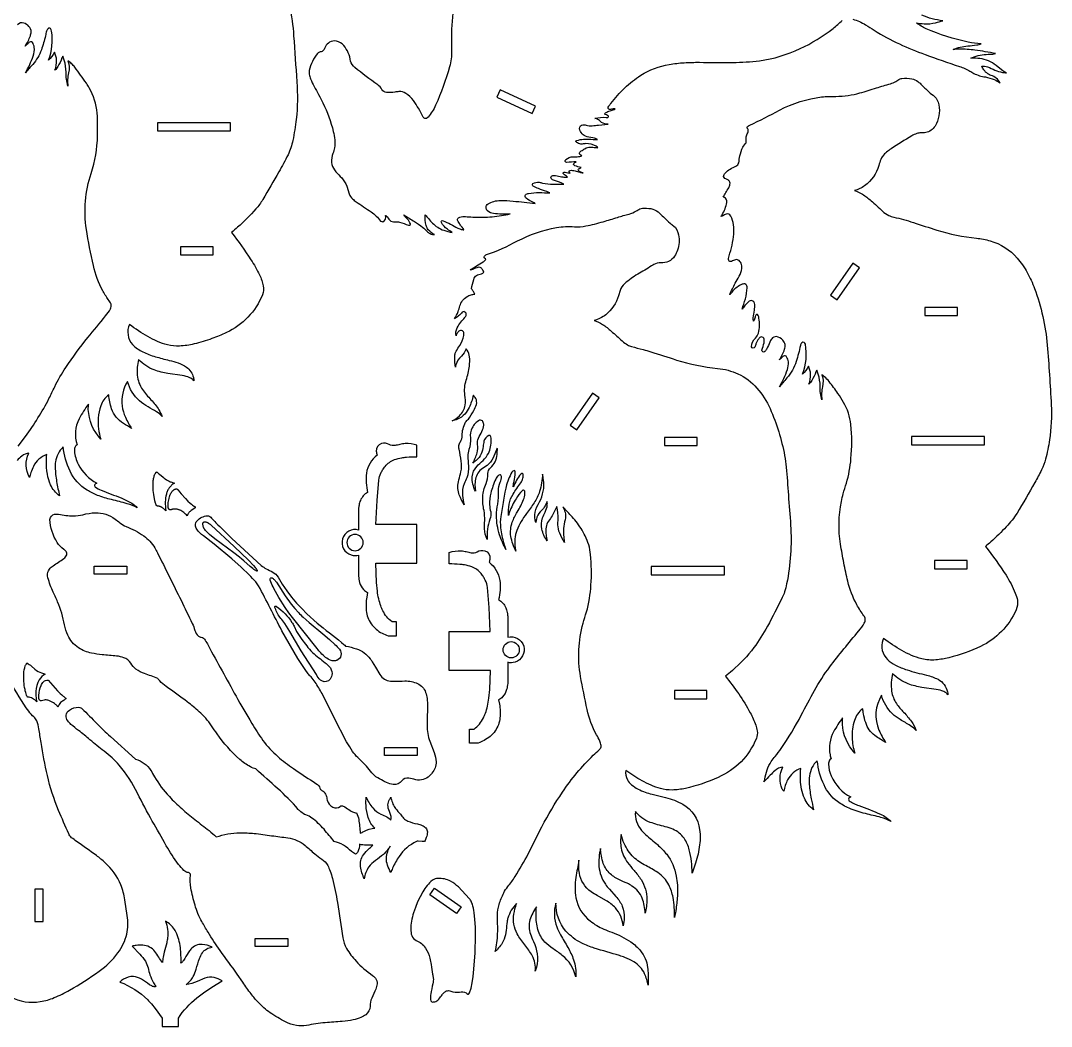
# Model space of a CAD drawing. Extents: x -315 to 342, y -22 to 547.
# Drawn here: x -37.7 to 342.4, y -20.8 to 350.4 of the extents above; entities that cross this region are included whole.
import ezdxf

# ---------------------------------------------------------------- set-up
doc = ezdxf.new("R2010")
doc.units = 0
doc.header["$MEASUREMENT"] = 0
doc.layers.get('0').update_dxf_attribs({"linetype": 'CONTINUOUS'})

msp = doc.modelspace()

# ---------------------------------------------------------------- linework, layer by layer
for points in [[(58.39, 366.63, -0.070329), (62.97, 344.8, 0.000867), (64.14, 327.87, -0.045678), (63.93, 313.98, -0.017739), (62.68, 306.21, -0.063722), (60.89, 300.91, -0.013917), (57.56, 294.58, -0.005028), (51.61, 284.38, -0.037354), (49.07, 280.91, -0.02405), (42.32, 274.14, -0.011954), (40.05, 272.21, -0.020298), (47.21, 262.17, -0.030212), (50.38, 256.55, -0.052109), (51.79, 252.49, -0.150271), (51.49, 249.22, -0.187965), (38.15, 235.26, -0.028023), (32.81, 233.07, -0.02766), (26.27, 231.07, -0.043257), (20.86, 230.28, -0.067309), (16.46, 230.7, -0.060689), (9.18, 233.79, -0.039676), (2.44, 238.3, 0.299532), (3.55, 230.84, 0.087), (7.34, 228.16, 0.045821), (11.98, 226.38, 0.011316), (17.07, 225.02, -0.010703), (20.41, 224.09, -0.074593), (23.49, 222.54, -0.174765), (25.99, 218.7, -0.037408), (26.19, 217.49, 0.113296), (24.67, 218.62, 0.068641), (21.91, 219.43), (16.58, 220.19, -0.047579), (11.58, 221.47, -0.109363), (5.76, 225.33, 0.076069), (5.31, 219.56, 0.12384), (7.2, 214.21, 0.039931), (10.35, 210.5, -0.044461), (13.27, 206.74, -0.048674), (14.45, 204.29, 0.073284), (12.39, 206.02, 0.011531), (9.33, 207.84, -0.042965), (6.14, 210.05, -0.149929), (1.71, 217.26, 0.167713), (-0.29, 208.17, 0.073265), (0.91, 204.04, 0.03001), (2.09, 201.71, 0.012807), (3.21, 199.85, 0.010715), (0.23, 201.72, -0.178967), (-4.16, 207.17, -0.039776), (-4.84, 209.73, -0.013692), (-5.25, 212.28, 0.14529), (-8.19, 208.27, 0.073676), (-9.09, 203.73, 0.090771), (-8.19, 195.94, -0.17418), (-12.76, 206.89, -0.04076), (-12.66, 208.89, 0.046058), (-16.15, 203.46, 0.203272), (-16.91, 193.83, 0.19202), (-17.47, 193.36, 0.154062), (-17.87, 191.5, 0.103542), (-16.47, 186.67, 0.154317), (-9.67, 179.72, 0.083761), (-10.4, 179.22, 0.389363), (-10.24, 178.35, 0.067936), (-8.01, 177.1, -0.001676), (-0.7, 174.26, -0.040309), (3.25, 172.3, -0.06865), (5.3, 170.62, 0.061537), (1.6, 172.13, 0.006694), (-4.25, 173.61, -0.026967), (-9.34, 175.2, -0.041157), (-13.22, 177.11, -0.144989), (-19.49, 184.14, -0.089004), (-22, 193.11, 0.178602), (-24.87, 187.52, 0.039721), (-24.98, 185.55, 0.038641), (-24.44, 180.26, 0.00965), (-23.4, 175.04, -0.13299), (-26.65, 179.07, -0.064005), (-27.84, 182.98, -0.05419), (-28.21, 187.96, -0.018679), (-28.08, 190.28, 0.198126), (-33.01, 185.91, 0.041469), (-33.92, 183.59, 0.016575), (-34.41, 181.79, -0.261117), (-34.67, 190.79, 0.11613), (-37.28, 189.72, 0.032512), (-39.01, 188.1, -0.008994)], [(122.33, 359.06, 0.020828), (121.23, 347.22, 0.022262), (121.24, 339.32, -0.070317), (120.45, 333.33, -0.036845), (115.34, 319.16, -0.068792), (112.56, 314.76, -0.091833), (111.94, 314.3, -0.327512), (110.9, 314.6, -0.072774), (110.62, 314.99, 0.053577), (107.13, 320.91, 0.079339), (104.33, 323.57, 0.152945), (101.82, 324.23, 0.027119), (100.28, 324.01, -0.042613), (97.24, 323.91, -0.250257), (95.51, 324.95, 0.130871), (93.97, 326.76, -0.021834), (85.52, 333.11, -0.141466), (83.98, 335.45, 0.136385), (81.49, 341.22, 0.168818), (78.76, 342.87, 0.167635), (76.24, 342.47, 0.129787), (74.72, 340.87, 0.018982), (74.17, 339.8, -0.151925), (73.43, 339.02, -0.072325), (72.72, 338.87, 0.165154), (71.83, 338.32, 0.109853), (68.71, 332.04, 0.077887), (68.67, 330.67, 0.043691), (69.23, 328.87, 0.031225), (70.5, 326.1, -0.014432), (73.79, 320.04, -0.055078), (77.59, 309.54, -0.025038), (78.15, 306.38, -0.062536), (78.07, 303.47, -0.050482), (77.46, 301.4, 0.100672), (76.99, 298.03, 0.130159), (78, 295.33, 0.034671), (78.59, 294.58, 0.004668), (80.72, 292.35, -0.101238), (82.54, 289.32), (83.51, 286.43, 0.118116), (84.68, 284.63, 0.04113), (86.02, 283.53, -0.002898), (91.53, 279.83, -0.073029), (95.05, 276.45, 0.249937), (95.89, 276.21, 0.394335), (96.87, 278.54, -0.131701), (97.12, 278.34, 0.014317), (98.46, 276.79, 0.244911), (100.38, 276.15, -0.095856), (102, 276.02, -0.008794), (105.34, 274.91, 0.328193), (106.07, 275.2, 0.18721), (106.08, 275.37, 0.083905), (104.94, 277.1, -0.024261), (103.59, 278.68, 0.013108), (107.53, 276.28, -0.033522), (110.55, 274.16, -0.008892), (112.06, 272.75, 0.060371), (113.36, 271.82, 0.112928), (114.96, 271.42, -0.107204), (112.64, 273.21, -0.105157), (111.88, 274.81, -0.094506), (111.47, 278.79, 0.021477), (114.19, 275.71, 0.116316), (118.33, 273.03, 0.027086), (121.45, 272.17, 0.015978), (119.67, 273.42, -0.11479), (117.48, 275.86, -0.328521), (117.53, 276.45, -0.328521), (118.1, 276.58, -0.024781), (123.49, 273.86, 0.074741), (125.15, 273.28, 0.046363), (125.79, 273.24, 0.076723), (124.9, 274.4, -0.041519), (124.11, 275.59, 0.028656), (123.62, 276.29, -0.222996), (123.51, 277.38, -0.185093), (123.79, 277.67, -0.107614), (125.86, 278.08, -0.024605), (126.93, 278.05, 0.017104), (132.71, 277.84, 0.035818), (139.62, 278.49, 0.01125), (142.79, 279.07, -0.042452), (136.68, 279.18, -0.132414), (134.49, 280.16, -0.488687), (134.67, 282.77, -0.131071), (139.23, 284.04, -0.026969), (143.94, 283.82, -0.001658), (152.08, 282.95, 0.073029), (151.39, 283.24, -0.063077), (148.68, 284.92, -0.401455), (148.51, 286.16, -0.144956), (149.06, 286.47, -0.045014), (149.6, 286.61, -0.055704), (153.49, 286.94, -0.007778), (157.41, 286.83, 0.025224), (156.3, 287.32, -0.007767), (153.24, 288.43, -0.01989), (151.37, 289.26, -0.518717), (151.22, 290.26, -0.181117), (153.58, 290.73, -0.03993), (154.72, 290.48, 0.057308), (158.69, 290.07, -0.007512), (162.64, 290.11, 0.032193), (159.49, 291.26, -0.050166), (158.19, 291.88, -0.542684), (158.13, 293.05, -0.173876), (158.97, 293.3, -0.060255), (161.27, 292.9, 0.035065), (163.15, 292.61, 0.048382), (163.99, 292.67, 0.010354), (162.54, 293.82, -0.660162), (162.76, 294.5, -0.11096), (163.07, 294.5, -0.006423), (164.11, 294.25, -0.093672), (164.62, 294.19, 0.081451), (164.94, 294.13, -0.316278), (164.84, 294.28, -0.44444), (164.71, 295.04, -0.165573), (164.95, 295.15, -0.080795), (166.77, 294.98, -0.013094), (168.52, 294.48, 0.032953), (169.72, 294.22, -0.091483), (168.2, 294.86, -0.540052), (168.24, 295.79), (168.39, 295.88, 0.043819), (169.04, 296.22, -0.035431), (166.66, 296.82, -0.65654), (166.54, 297.89, -0.050727), (166.91, 298.12, 0.072995), (167.17, 298.32, -0.013968), (163.71, 298.11, -0.223771), (163.14, 298.36, -0.253394), (163.1, 298.76, -0.099898), (163.35, 299.11, -0.184001), (166.06, 300.16), (167.6, 300.19, 0.072848), (169.31, 300.53, -0.05514), (168.58, 300.99, -0.38499), (168.51, 301.88, -0.116844), (169.05, 302.31, 0.016398), (170.38, 303.15, -0.145315), (172.43, 303.74, -0.028605), (173.35, 303.7, 0.006036), (175.19, 303.49, 0.075255), (174.57, 304.02, 0.139893), (170.77, 305.03, 0.024444), (169.41, 304.86, -0.175229), (167.66, 305.32, -0.013771), (166.88, 305.92, -0.091588), (169.27, 306.56, -0.031168), (171.83, 306.64, -0.007048), (175.04, 306.49, 0.079337), (173.97, 306.98, 0.004615), (171.19, 307.57, -0.315693), (168.44, 310.58, -0.439987), (169.62, 311.96, -0.108544), (170.84, 311.82, 0.087212), (173.12, 311.64, 0.003123), (175.43, 311.87), (178.95, 312.15, -0.12025), (176.53, 312.87, -0.075889), (175.73, 313.58, 0.14545), (174.09, 314.33, -0.095852), (178.26, 314.66, 0.053544), (178.89, 314.71, 0.51917), (178.98, 315.28, 0.130018), (178.79, 315.42, -0.00709), (177.92, 315.76, -0.097565), (177.64, 316, -0.116131), (178.51, 316.68, -0.02783), (180.06, 317.22, 0.019981), (181.61, 317.81, 0.110249), (180.85, 317.8, -0.069357), (179.47, 317.67, -0.254375), (179.02, 318.02, -0.195347), (179.2, 318.89, -0.057062), (179.96, 319.82, -0.030217), (185.04, 325.53, -0.049401), (190.98, 330.24, -0.098063), (201.48, 334.22, -0.03105), (207.03, 334.88, -0.015742), (212.63, 335.03, 0.005027), (224.92, 334.96, 0.026987), (234.82, 335.63, 0.079211), (249.74, 340.07, 0.058894), (261.91, 347.52, 0.023117), (265.3, 350.51, -0.200838)], [(269.18, 350.92, -0.068955), (273.92, 348.87, -0.011762), (277.11, 346.83, 0.035064), (286.4, 341.81, 0.020584), (295.86, 337.91, 0.005771), (308.52, 333.49, -0.041071), (312.43, 331.79, -0.005465), (313.86, 330.94, 0.085659), (318.11, 329.61, -0.045794), (321.37, 328.64, -0.056107), (323.5, 327.43, 0.194944), (320.2, 330.17, -0.035562), (319, 330.78, -0.096281), (317.53, 332.26, -0.02853), (316.75, 333.56, -0.11021), (318.89, 333.31, -0.030312), (321.58, 332.17, 0.053777), (324.44, 331.29, 0.047181), (325.9, 331.19, -0.07172), (324.1, 332.22), (322.03, 333.9, 0.139602), (316.1, 336.39, 0.051487), (312.78, 336.51, -0.055295), (314.01, 337.07, -0.086417), (319.84, 337.99, 0.046557), (321.88, 338.25, 0.01708), (314.26, 339.53, 0.030831), (308.57, 339.86, 0.017956), (306.2, 339.75, -0.06024), (308.83, 340.62, -0.023435), (311.58, 341.05, -0.0035), (314.99, 341.46, 0.077372), (316.51, 341.88, -0.042001), (311.77, 342.45, -0.050983), (296.28, 347.38, -0.058466), (292.65, 349.61, 0.021741), (295.53, 349.23, 0.075188), (299.71, 349.63, 0.02481), (302.42, 350.39, -0.072462), (294.72, 352.38, 0.002512)], [(-38.6, 193.4), (-35.93, 196.93, 0.039199), (-27.27, 210.92, 0.003776), (-25.15, 215.29, -0.030703), (-21.05, 222.4, -0.02348), (-12.93, 233.44, -0.002814), (-6.4, 241.41, 0.043735), (-4.6, 244.03, 0.187406), (-4.35, 245.74, 0.069781), (-4.56, 246.21, -0.013916), (-6.76, 249.52, -0.012968), (-7.42, 250.68, -0.072368), (-10.89, 259.98, -0.013019), (-13.49, 273.35, -0.116204), (-11.73, 294.04, 0.073879), (-9.36, 307.89, 0.02178), (-9.49, 316.23, 0.113228), (-12.44, 325.65, 0.019313), (-13.47, 327.3, 0.010285), (-17.76, 333.22, 0.049822), (-18.92, 334.49, 0.02213), (-20.26, 335.58, -0.137475), (-20.06, 331.17, 0.09706), (-20.29, 326.28, -0.080757), (-20.95, 331.34, 0.080103), (-21.66, 335.81, 0.016507), (-22.15, 337.25, 0.058574), (-22.5, 336.64, -0.04715), (-24.04, 333.45, -0.039815), (-25.06, 332.08, 0.081273), (-24.48, 335.8, 0.107299), (-25.24, 338.73, -0.101159), (-27.43, 335.8, 0.133809), (-26.32, 346.54, 0.104396), (-26.75, 347.46, 0.4885), (-27.63, 347.42, 0.073098), (-28.13, 346.53, 0.034147), (-28.58, 344.83, -0.030418), (-30.07, 339.6, -0.093737), (-33.26, 334.28, -0.010797), (-34.63, 332.71, 0.011618), (-35.97, 331.14, 0.04554), (-33.07, 337.32, 0.110313), (-32.7, 340.57, 0.102475), (-33.34, 342.32, 0.330465), (-34.13, 342.55, 0.128215), (-35.07, 341.9), (-35.53, 341.43, -0.056296), (-36.03, 341.01, 0.05712), (-34.13, 344.8, 0.063771), (-33.85, 346.26, 0.204711), (-34.67, 348.3, 0.1186), (-36.57, 349.53, 0.317363), (-38.85, 348.83, 0.087814)], [(-41.43, -9.93, 0.163797), (-30.46, -11.66, 0.060579), (-25.3, -10.19, 0.036643), (-19.69, -7.41, 0.02738), (-8.75, -0.44, 0.073943), (-1.83, 6.31, 0.103988), (1.39, 13.29, 0.094715), (1.58, 20.12), (0.71, 25.92, 0.053866), (-0.77, 31.46, 0.109598), (-6.58, 39.63, 0.030042), (-9.75, 42.22, 0.005437), (-17.1, 47.46, -0.020872), (-18.93, 48.86, -0.096572), (-19.97, 50.27, -0.005494), (-23.71, 58.87, -0.041725), (-27.85, 71.82, -0.018045), (-30.21, 84.02, 0.004632), (-31.01, 89.04, 0.033701), (-31.72, 91.99, 0.138652), (-32.88, 93.4, -0.060014), (-34.69, 95.5, -0.034838), (-41.49, 106.5, -0.003946)]]:
    msp.add_lwpolyline(points, format="xyb")
for points in [[(270.68, 134.82, -0.06569), (267.35, 143.48, -0.010887), (265.9, 150.33, -0.004146), (264.66, 157.22, -0.088842), (265.01, 172.95, -0.015582), (265.66, 175.81, -0.011071), (266.85, 179.65, 0.050407), (268.53, 188.75, 0.04833), (268.5, 201.36, 0.105291), (265.79, 209.53, 0.025553), (263.73, 212.79, 0.013144), (260.47, 217.21, 0.044048), (258.81, 218.99, 0.036336), (257.84, 219.72, -0.138469), (258.03, 215.31, 0.097034), (257.8, 210.43, -0.080498), (257.15, 215.48, 0.079782), (256.45, 219.95, 0.015371), (255.96, 221.39, 0.062449), (255.6, 220.79, -0.047266), (254.06, 217.59, -0.039842), (253.04, 216.22, 0.081357), (253.62, 219.94, 0.107277), (252.86, 222.87, -0.101739), (250.67, 219.94, 0.134055), (251.75, 230.98, 0.188855), (251.25, 231.65, 0.282733), (250.37, 231.49, 0.154046), (249.87, 230.49, -0.026035), (248.34, 224.59, -0.102567), (244.93, 218.52, -0.011598), (243.36, 216.73, 0.011975), (242.13, 215.28, 0.046165), (245.08, 221.59, 0.09403), (245.43, 224.45, 0.108815), (244.8, 226.33, 0.39118), (243.68, 226.61, 0.102701), (242.77, 225.76, -0.110187), (242.05, 225.16, 0.064624), (244.04, 229.11, 0.096419), (244.22, 230.82, 0.169259), (243.36, 232.51, 0.163102), (241.07, 233.77, 0.255609), (239.28, 233, 0.10099), (238.56, 231.75, -0.066628), (237.47, 229.35, -0.055087), (236.78, 228.28, -0.343118), (236.03, 228.11, -0.343118), (235.67, 228.78, -0.075693), (235.9, 229.56, 0.067967), (236.57, 232.19, 0.22944), (236.12, 233.44, 0.378109), (234.86, 233.4, 0.078545), (234.5, 233, 0.070792), (233.49, 231.15, -0.018432), (233.01, 229.9, -0.258034), (232.42, 229.48, -0.407946), (231.89, 230.06, -0.198909), (233.28, 233.24, 0.127167), (234.37, 235.12, 0.123317), (234.6, 240.55, 0.067824), (234.33, 241.64, 0.370073), (233.72, 241.95, 0.234616), (233.22, 241.26, -0.02485), (232.82, 239.86, -0.052612), (232.6, 239.43, -0.089556), (232.5, 240.69, -0.003414), (232.95, 243.57, 0.03899), (233.04, 245.68, 0.364736), (231.79, 247.08, 0.175442), (231.04, 246.88, 0.060973), (229.94, 245.9, 0.012752), (228.89, 244.58, -0.022678), (228.34, 243.94, 0.024118), (229.59, 247.73, 0.053601), (230.2, 251.85, 0.228228), (229.73, 253.04, 0.208772), (228.96, 253.25, 0.079765), (227.85, 252.86, 0.102462), (224.64, 250.24, 0.016614), (223.79, 249.21, -0.019217), (225.84, 253.53, -0.004645), (227.32, 256.04, 0.100821), (228.29, 258.87, 0.119403), (227.99, 260.86, 0.148453), (226.91, 262.06, 0.204397), (225.92, 262.15, 0.030277), (224.48, 261.53, -0.208878), (223.86, 261.51, -0.208878), (223.43, 261.94, -0.153873), (223.34, 262.58, -0.058118), (223.59, 263.56, 0.059372), (225.29, 271.64, 0.041956), (225.26, 275.01, 0.093538), (224.22, 278.29, 0.34463), (222.5, 278.99, 0.054615), (221.89, 278.72), (221.3, 278.38, -0.053806), (220.7, 278.12, -0.047522), (220.98, 278.79, 0.098297), (222.74, 283.31, 0.132776), (222.55, 284.51, 0.179169), (221.84, 285.15, 0.097278), (221.43, 285.2, -0.004084), (223.43, 288.71, 0.06736), (223.88, 289.95, 0.101896), (223.86, 290.83, 0.162656), (223.19, 291.61, 0.024845), (222.04, 292.19, -0.236126), (221.56, 292.94, -0.201591), (222.17, 294.15, -0.106679), (226.11, 296.69, 0.215443), (227.13, 297.96, 0.003404), (227.55, 300.48, -0.071608), (228.65, 303.68, -0.069763), (229.89, 305.35, -0.044048), (229.91, 307.51, -0.099439), (230.44, 309, 0.183112), (230.62, 310.18, 0.087319), (230.3, 310.72, -0.347919), (230.41, 311.29, -0.045668), (231.2, 311.79, 0.012881), (242.21, 317.39, -0.08944), (257.71, 322.25, -0.034141), (262.99, 322.45, 0.064957), (271.82, 323.72, 0.014326), (277.91, 325.56, -0.004124), (283.11, 327.14, 0.055289), (285.08, 327.99), (286.16, 328.68, -0.108947), (287.32, 329.05, -0.073204), (291.02, 328.92, -0.109023), (293.15, 327.96, -0.028115), (293.99, 327.27, 0.005823), (296.82, 324.49, 0.032127), (298.79, 322.92, -0.187555), (300.94, 319.33, -0.183833), (299.53, 311.49, -0.201106), (296.13, 309.09, -0.062723), (294.39, 309.01, 0.08175), (292.79, 308.73, 0.04977), (290.95, 307.85, 0.013125), (283.33, 303.1, 0.022185), (281.66, 301.89, 0.052387), (280.22, 300.42, 0.062825), (279.51, 299.17, 0.031512), (278.83, 296.94, -0.163194), (273.56, 289.45, -0.0903), (269.78, 287.68, -0.074783), (272.77, 286.34, -0.043032), (275.92, 283.96, -0.003744), (280.18, 280.08, 0.068384), (282.44, 278.51, 0.05278), (284.32, 277.86, -0.025804), (291.54, 275.91, 0.004635), (300.23, 273.1, 0.047775), (314.85, 270.11, -0.036943), (319.83, 269.15, -0.14565), (329.82, 262.78, -0.059508), (333.53, 257.45, -0.037968), (336.21, 251.57, -0.069606), (340.91, 230.61, -0.009879), (342.38, 208.62, -0.048453), (341.73, 195.72, -0.03163), (340.31, 188.51, -0.040318), (338.8, 184.61, -0.014171), (336.33, 179.92, -0.006826), (329.77, 168.63, -0.057109), (325.81, 163.61, -0.019994), (320.17, 158.05, -0.013954), (318.14, 156.35, -0.021882), (325.72, 145.69, -0.040794), (329.14, 139.16, -0.058042), (329.92, 136.48, -0.138605), (329.44, 132.9, -0.179849), (316.33, 119.44, -0.049162), (304.66, 115.29, -0.031173), (299.8, 114.46, -0.07839), (294.63, 114.83, -0.06312), (287.3, 117.91, -0.037258), (280.57, 122.42, 0.09414), (280.3, 121.81, 0.296446), (282, 114.64, 0.077996), (284.95, 112.56, 0.043668), (289.24, 110.78, 0.017347), (296.44, 108.84, -0.059461), (300.63, 107.3, -0.222887), (304.13, 102.67, -0.034159), (304.29, 101.63, 0.112445), (302.77, 102.76, 0.068533), (300.01, 103.57), (294.68, 104.33, -0.047507), (289.68, 105.61, -0.109334), (283.86, 109.48, 0.091767), (283.52, 102.92, 0.11352), (285.31, 98.36, 0.050492), (287.96, 95.18, -0.032384), (290.8, 91.76, -0.064147), (292.55, 88.43, 0.073199), (290.47, 90.18, 0.004543), (286.69, 92.42, -0.043892), (283.83, 94.57, -0.13931), (279.8, 101.41, 0.244152), (278.86, 88.52, 0.044219), (281.32, 84, -0.023297), (277.35, 86.54, -0.154603), (273.95, 91.32, -0.046139), (273.12, 94.61, -0.009541), (272.85, 96.41, 0.156998), (269.8, 92.1, 0.08944), (268.97, 85.73, 0.065933), (269.91, 80.09, -0.171443), (265.36, 90.76, -0.03931), (265.43, 93.04, 0.035161), (262.13, 87.98, 0.175584), (260.8, 79.38, 0.030615), (261.18, 77.98, 0.215761), (260.64, 77.51, 0.139565), (260.22, 75.98, 0.09923), (261.24, 71.67, 0.170994), (268.43, 63.87, 0.100707), (267.76, 63.44, 0.35051), (267.72, 62.71, 0.085164), (267.89, 62.5, 0.063986), (269.57, 61.47, 0.020839), (271.41, 60.72, -0.018316), (279.37, 57.53, -0.091611), (283.4, 54.78, 0.055069), (279.6, 56.31, 0.009633), (273.85, 57.72, -0.035413), (267.83, 59.73, -0.054481), (263.51, 62.2, -0.123755), (258.62, 68.3, -0.089944), (256.11, 77.25, 0.18313), (253.23, 71.63, 0.054571), (253.16, 68.5, 0.031856), (253.89, 63.16, 0.003644), (254.7, 59.19, -0.137799), (251.36, 63.39, -0.090841), (249.91, 70.29, -0.03667), (250.03, 74.41, 0.198854), (245.18, 70.21, 0.078282), (243.76, 65.99, -0.121729), (243.21, 66.82, -0.230611), (243.43, 74.93, 0.147883), (240.44, 73.55, 0.029766), (238.76, 71.89, -0.004321), (236.38, 69.47, 0.121354), (236.71, 70.46, -0.098234), (239.13, 77.02, -0.042091), (240.52, 78.85, 0.032219), (242.8, 81.78, 0.02933), (250.21, 94.08, -0.005627), (255.04, 103.17, -0.033628), (260.72, 111.87, -0.011553), (265.92, 118.51, -0.001895), (271.4, 125.17, 0.035466), (273.45, 128.07, 0.163947), (273.81, 129.59, 0.117228), (273.32, 130.74, -0.028096)], [(174.68, 86.85, -0.073197), (171.21, 96.15, -0.007607), (168.79, 108.39, -0.109165), (169.71, 128, -0.008115), (170.96, 132.15, 0.057371), (172.63, 142.11, 0.041423), (172.5, 153.36, 0.091315), (170.49, 160.23, 0.057991), (167.12, 165.54, 0.014112), (165.21, 167.76, 0.002838), (162.25, 170.99, -0.047714), (163.06, 168.97, -0.113202), (163.06, 166.19, 0.092847), (162.59, 159.77, 0.020859), (162.88, 157.8, -0.040926), (161.09, 161.26, -0.087052), (160.47, 164.38, -0.019655), (160.5, 166.34, 0.055719), (160.07, 171.04, -0.006523), (158.61, 168.14, -0.045751), (157.29, 166.19, 0.191273), (155.98, 161.62, 0.024496), (156.24, 159.68, -0.011113), (156.43, 158.39, -0.093331), (154.52, 162.75, -0.133461), (154.79, 166.86, -0.036361), (155.75, 169.05, 0.089274), (156.53, 171.67, 0.071182), (156.44, 172.97, -0.124901), (153.9, 169.09, 0.151213), (152.49, 166.42, 0.016769), (152.31, 165.13, -0.114421), (152.08, 168.96, -0.083801), (153.65, 172.78, 0.15929), (155.14, 180.9, 0.019004), (154.73, 183.04, -0.069805), (153.67, 176.6, -0.064773), (151.63, 172.41, -0.030115), (148.84, 168.53, 0.065408), (145.3, 162.26, 0.129892), (144.64, 155.93, 0.030012), (144.94, 154.62, -0.077056), (143.09, 160.05, -0.123418), (143.6, 165.26, -0.045076), (145.47, 169.05, 0.03835), (147.79, 173.67, 0.080904), (148.24, 175.76, 0.046424), (148.18, 176.71, 0.454877), (147.55, 177.06, 0.117244), (147.28, 176.92, 0.067086), (144.99, 173.95, 0.050298), (142.61, 169.09, 0.022432), (142.2, 167.71, -0.043024), (142.46, 171.92, -0.095909), (143.91, 175.68, -0.014775), (146.71, 179.82, 0.095136), (147.55, 181.55, 0.10271), (147.58, 182.96, 0.513419), (146.95, 183.24, 0.108189), (146.72, 183.07, 0.058986), (145.18, 180.78, 0.007123), (143.95, 178.31, -0.030098), (144.12, 179.57, 0.027218), (144.69, 182.74, 0.031955), (144.73, 183.82, 0.104008), (144.59, 184.21, 0.362515), (144.15, 184.29, 0.185951), (143.47, 183.72, 0.076365), (141.33, 178.43, 0.015861), (140.9, 176.33, -0.001977), (139.89, 170.4, 0.015389), (139.34, 167.43, 0.065926), (139.3, 163.23, 0.045212), (140.5, 157.48, 0.011293), (141.22, 155.24, -0.037696), (138.92, 160.68, -0.076249), (137.79, 167.78, -0.046831), (138.25, 171.99, 0.059151), (138.5, 176.78, -0.11499), (139.18, 180.09, 0.11346), (139.62, 182.18, 0.422777), (138.97, 182.74, 0.184095), (137.95, 181.97, 0.047833), (137.5, 181.13, 0.0445), (135.69, 176.06, 0.067747), (135.24, 171.71, 0.041714), (135.64, 169.08, -0.119543), (135.37, 166.42, 0.098463), (134.38, 158.94, -0.103072), (133.35, 162.82, -0.047908), (133.43, 165.86, 0.063903), (133.18, 169.56, -0.058323), (132.71, 174.7, -0.102603), (133.95, 179.52, 0.104996), (134.59, 183.23, -0.172123), (135.58, 185.41, 0.195997), (138.03, 190.28, 0.031323), (138.09, 192.59), (136.5, 189, -0.130815), (134.31, 186.18, 0.032736), (132.15, 184.73, 0.203222), (129.92, 180.56, 0.053807), (129.89, 178.21, 0.015935), (130.04, 176.79, -0.13736), (128.85, 182.08, -0.172056), (130.52, 185.83, -0.020181), (132.86, 188.1, 0.072041), (134.79, 190.68, 0.123222), (135.83, 195.71, 0.042865), (135.67, 196.82, 0.117466), (135.41, 197.29, 0.157503), (135, 197.25, 0.258569), (133.17, 195.14, 0.036353), (132.88, 193.23, -0.065918), (132.14, 190.47, -0.116694), (130.26, 188.02, -0.018207), (129.02, 187.03, 0.060915), (130.63, 190.89, 0.104737), (130.76, 193.99, -0.139951), (131.11, 196.28, -0.003733), (132.44, 198.8, 0.100653), (133.07, 201.08, 0.10935), (132.81, 202.41, 0.367404), (131.55, 202.89, 0.182425), (128.78, 200.08, 0.137594), (128.15, 196.44, -0.119867), (127.56, 192.09, 0.07433), (127.23, 189.71, 0.019104), (127.45, 186.07, -0.114811), (126.81, 181.68, -0.009428), (125.84, 179.5, 0.114985), (125.27, 175.18, 0.044875), (125.87, 171.71, -0.04556), (124.07, 175.34, -0.142518), (123.74, 180.18), (123.9, 180.87, 0.008646), (124.66, 183.88, 0.08794), (124.79, 187.85, 0.011617), (123.99, 192.3, -0.056051), (123.94, 193.66, -0.128471), (124.48, 194.98, 0.144619), (125.14, 197.27, -0.083832), (125.46, 199.75, -0.090654), (126.4, 202.18, -0.038606), (127.41, 203.37, 0.062822), (129.41, 206.47, 0.049924), (130.37, 208.73, 0.204915), (130.12, 210.97, 0.009707), (129.26, 212.13, -0.051643), (127.68, 207.57, -0.059979), (126.15, 205.22, -0.118312), (123.37, 203.3, -0.044354), (121.43, 202.68, 0.066351), (124.18, 204.58, 0.16397), (126.19, 208.51, 0.089667), (126.15, 212.19, -0.109076), (126.63, 217.74, 0.042554), (127.81, 222.94, 0.05224), (127.87, 226.33, 0.123399), (126.97, 228.79, 0.039353), (126.56, 229.27, -0.148803), (124.85, 226.57, 0.151721), (122.79, 223.33, 0.035855), (122.65, 222.56, -0.032039), (122.37, 225.89, -0.045071), (122.52, 227.43, -0.063773), (122.92, 228.43, -0.011537), (124.25, 230.5, 0.086235), (125.74, 234.18, 0.17793), (125.56, 235.58, 0.420412), (124.11, 235.9, 0.135197), (123.34, 235.09, 0.028909), (122.86, 234.07, -0.165787), (123.32, 237.03, -0.062958), (124.68, 239.15, -0.006001), (126.1, 240.81, 0.140379), (126.62, 241.9, 0.372208), (125.83, 243, 0.246926), (125.15, 242.79, -0.024761), (123.8, 241.41, -0.054713), (122.32, 240.41, 0.071732), (123.66, 243.01, 0.01673), (124.28, 245.16, -0.188237), (126.91, 248.55, -0.092681), (128.44, 249.23, 0.004501), (129.8, 249.45, 0.092677), (129.27, 250.48, -0.02303), (128.6, 251.43, -0.043461), (129.38, 254.9, -0.038106), (129.74, 255.7, -0.205067), (131.28, 256.68, 0.148004), (133.15, 257.58, 0.121409), (132.81, 258.31, 0.039175), (132.1, 259.13, 0.195753), (131.33, 259.38, 0.078766), (129.71, 258.88, -0.082002), (128.1, 258.38, -0.002491), (132.84, 261.38, 0.048798), (133.86, 262.22, 0.176881), (133.4, 262.72, -0.146353), (133.17, 263.07, -0.165852), (133.19, 263.25, -0.187032), (134.16, 264.05, 0.044337), (145.48, 269.08, -0.071981), (159.97, 274.06, -0.068852), (166.55, 274.3, 0.061728), (170.79, 274.62, 0.021954), (177.15, 276.21, 0.006392), (182.41, 277.81, -0.008151), (186.67, 279.04, 0.06003), (189.38, 280.18, -0.032588), (190.65, 280.92, -0.10712), (191.65, 281.14, -0.037522), (194.68, 281.03, -0.134122), (197.39, 279.79, -0.025838), (199.36, 277.94, 0.013171), (201.84, 275.64, 0.006556), (203.06, 274.72, -0.173501), (204.95, 271.3, -0.130252), (204.53, 265.7, -0.064095), (203.48, 263.43, -0.271556), (198.43, 261.01, 0.140639), (195.81, 260.35, 0.02408), (195.02, 259.89, -0.005873), (189.87, 256.79, 0.04454), (185.08, 253.38, 0.143078), (183.36, 250.8), (182.8, 248.84, -0.142483), (178.07, 241.86, -0.107568), (173.78, 239.73, -0.074731), (176.9, 238.29, -0.041414), (180.14, 235.8, 0.003966), (184.12, 232.17, 0.034542), (186.07, 230.74, 0.06627), (187.54, 230.1, -0.00482), (191.91, 229.02, -0.008683), (194.68, 228.21, 0.001812), (204.16, 225.15, 0.046736), (219.35, 222.06, -0.079613), (226.86, 220.06, -0.105158), (233.83, 214.79, -0.078644), (238.69, 207.2, -0.057423), (244.05, 189.88, -0.020622), (244.63, 185.6, -0.005826), (245.43, 175.28, -0.00497), (246.27, 164.22, -0.066755), (244.81, 142.58, -0.019603), (244.02, 139.55, -0.028472), (243.17, 137.45, -0.010848), (237.72, 126.87, -0.029437), (232.71, 119, -0.05355), (224.78, 110.54, -0.012654), (222.23, 108.42, -0.0471), (231.39, 94.96, -0.038332), (233.4, 90.4, -0.03405), (233.95, 88.28, -0.126307), (233.63, 85.5, -0.196517), (219.5, 71.09, -0.049886), (207.47, 67.04, -0.043864), (202.54, 66.44, -0.066394), (198.25, 66.95, -0.055335), (191.47, 69.86, -0.035941), (185.54, 73.71, 0.188419), (186.07, 70.24, 0.095335), (187.59, 68.39, 0.091162), (192.63, 65.64, 0.0233), (195.15, 64.88), (200.14, 63.69, -0.069603), (206.49, 61.21, -0.235008), (212.71, 51.82, -0.069206), (212.6, 45.36, -0.042928), (210.97, 38.69, -0.009731), (209.95, 35.77, 0.060626), (208.9, 44.4, 0.085043), (206.97, 48.64, 0.138828), (202.88, 51.94, 0.034457), (200.03, 52.88, -0.018131), (194.46, 54.51, -0.147831), (189.03, 58.55, 0.206595), (191.33, 51.51, 0.036195), (192.8, 50, 0.007145), (197.13, 46.32, -0.045577), (200.56, 42.71, -0.118243), (204.06, 34.68, -0.059597), (204.53, 27.92, -0.029296), (204.02, 22.68, -0.010677), (203.47, 19.45, 0.049557), (202.9, 26.78, 0.070594), (201.33, 31.45, 0.121184), (197.27, 35.98, 0.033129), (192.86, 38.54, -0.064718), (188.34, 41.67, -0.103541), (184.9, 46.68, -0.043959), (183.78, 50.02, 0.082436), (183.77, 44.98, 0.116923), (186.13, 39.64, 0.029244), (188.51, 36.79, -0.031227), (191.14, 33.38, -0.147721), (193.24, 26.02, -0.05873), (192.63, 20.99, 0.081589), (191.54, 26.48, 0.158965), (187.75, 31, 0.035336), (185.96, 32.01, -0.002127), (182.89, 33.42, -0.081426), (179.38, 35.87, -0.120071), (177, 39.95, -0.046994), (176.36, 42.8, -0.020183), (176.16, 44.88, 0.074674), (175.59, 38.21, 0.131918), (177.96, 31.71, 0.034207), (179.41, 29.85), (181.82, 27.18, -0.083822), (184.2, 23.52, -0.108858), (184.88, 19.2, -0.050568), (184.5, 16.36, 0.157879), (181.65, 22.97, 0.070515), (178.14, 25.7), (174.88, 27.51, -0.013738), (172.69, 28.88, -0.205022), (168.36, 35.78, -0.063057), (168.19, 40.52, 0.004937), (167.05, 34.22, 0.085229), (167.1, 26.64, 0.181287), (172.34, 18.13, 0.069695), (177.34, 15.13, 0.021201), (180.27, 13.97, -0.060286), (187.29, 10.41, -0.065957), (190.93, 7.08, -0.138359), (193.52, 0.99, -0.036234), (193.7, -1.62, 0.009065), (193.72, -5.63, 0.066705), (192.43, -1.39, 0.142917), (188.42, 3.06, 0.046282), (185.16, 4.64, 0.019837), (183.14, 5.34, -0.001958), (173.86, 8.09, -0.035889), (169.23, 9.93, -0.092136), (163.4, 14.36, -0.184389), (159.73, 24.71, 0.171705), (160.04, 15.93, 0.037848), (161.42, 12.95, 0.003909), (164.11, 8.37, -0.044942), (166.21, 3.82, -0.09987), (166.99, -2.54, 0.178407), (162.02, 5.43, 0.028931), (158.64, 7.84, -0.047913), (155.67, 10.32, -0.122834), (153.08, 14.92, -0.072289), (152.39, 20.43, -0.020661), (152.52, 23.39, 0.073337), (150.13, 18.52, 0.159938), (150.28, 13.28, 0.030333), (151.42, 10.57, -0.170602), (152.52, 1.12, -0.022436), (152.11, -0.47, 0.143267), (150.94, 5.31, 0.050355), (148.24, 9.28, -0.04682), (145.44, 13.35, -0.16245), (144.21, 20.68, -0.052205), (145.19, 24.52, 0.128398), (141.99, 19.16, 0.030378), (141.72, 17.88, 0.012622), (141.39, 14.66, -0.064556), (140.65, 11.46, -0.090731), (138.21, 7.73, -0.019101), (137.3, 6.83, 0.060814), (138.21, 13.4, 0.017572), (138.2, 17.02, -0.014653), (138.13, 20.26, -0.073747), (138.75, 24.22, -0.039564), (140.45, 28.49, -0.048251), (142, 30.84, 0.028294), (144.67, 34.53, 0.021741), (149.51, 42.89), (154.57, 52.92, -0.028625), (162.11, 65.65, -0.049406), (173.5, 79.28, -0.009762), (175.69, 81.32, 0.127198), (176.34, 82.34, 0.086627), (176.38, 82.87, 0.077588), (175.89, 84.48, 0.020249)], [(93.34, 164.48), (93.72, 173.34), (94.35, 180.83, -0.088505), (95.15, 183.43, -0.025013), (95.8, 184.57, -0.022924), (96.71, 185.91, -0.139463), (100.17, 188.38, -0.050567), (102.86, 189.09, -0.018966), (104.59, 189.3, -0.022319), (108.45, 189.45), (108.45, 193.72, 0.098584), (104.05, 194.31, 0.038732), (102.17, 194, -0.029406), (100.37, 193.61, -0.164756), (98.21, 193.95, 0.196157), (95.38, 194.3, 0.3648), (93.45, 191.45, 0.077104), (93.78, 190.08, 0.196315), (89.83, 183.37, 0.058993), (89.71, 179.81, 0.03903), (90.27, 176.24, 0.181595), (87.6, 173.32, 0.051801), (87.09, 171.59, 0.026718), (86.9, 170.18), (86.92, 162.4, 0.410057), (81.01, 159.14, 0.410057), (84.19, 153.19, 0.144618), (86.92, 153.16), (86.9, 145.38, 0.050313), (87.3, 143.08, 0.12454), (88.78, 140.42, 0.08283), (90.27, 139.32), (89.94, 137.67, 0.071707), (89.76, 132.67, 0.121835), (91.53, 127.83, 0.122405), (95.63, 124.3, 0.035774), (97.78, 123.37), (100.95, 123.37), (100.95, 128.54), (99.27, 128.54, -0.120826), (95.87, 132.63, -0.029785), (95.12, 134.38, -0.030909), (94.36, 136.99, -0.022276), (93.84, 139.89), (93.51, 143.07), (93.27, 150.15), (108.45, 150.15), (108.45, 164.48)], [(108.28, 47.43, 0.139673), (101.85, 41.91, 0.04993), (99.45, 37.55, 0.011236), (98.8, 35.98, -0.020035), (97.62, 38.69, -0.185201), (97.65, 43.77, -0.036462), (98.54, 45.7, -0.082493), (96.06, 42.7, -0.023288), (93.14, 40.4, 0.068483), (90.68, 38.04, 0.135044), (89.04, 33.68, -0.081512), (87.65, 38.17, -0.182643), (88.68, 42.5, -0.054728), (91.01, 44.96, 0.016013), (92.2, 46.1, 0.010747), (89.73, 46.09, -0.077157), (87.3, 46.41, -0.078698), (86.66, 43.65, -0.177544), (85.77, 42.73, -0.048803), (82.92, 44.99, 0.097438), (79.55, 46.97, 0.025709), (77.92, 47.45, 0.007102), (74.18, 51.94, 0.055011), (69.68, 56.11, 0.076763), (67.51, 57.23, -0.080455), (65.62, 58.42, -0.025008), (64.69, 59.3, 0.027815), (57.07, 67, -0.002731), (49.03, 74.23, -0.067891), (47, 75.04, -0.059148), (43.11, 77.74, -0.060593), (34.74, 87.19, -0.0073), (32.69, 90.19, 0.061217), (28.13, 95.35, 0.022743), (23.76, 98.96, 0.005246), (15.94, 104.66, -0.043195), (13.56, 106.75, -0.026462), (12.83, 107.64, 0.010825), (8.02, 109.4, -0.069632), (4.82, 111.04, -0.106053), (2.89, 113.29, 0.170484), (0.39, 115.25, 0.060626), (-2.32, 115.9, 0.00255), (-7.66, 116.39, -0.024026), (-11.6, 116.98, -0.089521), (-16.38, 118.9, -0.143038), (-20.34, 123.59, -0.066624), (-21.54, 127.4, 0.053625), (-24.07, 135.84, 0.008105), (-25.97, 140.05, -0.051008), (-27.8, 145.52, -0.219359), (-27.13, 147.92, -0.084456), (-25.67, 149.23, 0.006645), (-21.82, 151.86, 0.159431), (-20.7, 153.24, 0.23775), (-20.94, 154.46, 0.082634), (-21.8, 155.27, -0.092937), (-24.21, 157.82, -0.137172), (-26.9, 166.29, -0.365399), (-25.18, 168.23, -0.094584), (-23.73, 168.22, 0.046571), (-18.33, 167.65, 0.047855), (-14.79, 168.02, -0.065337), (-10.17, 168.79, -0.162803), (-2.85, 166.43, -0.018273), (-1.08, 165.02, 0.059794), (1.15, 163.69, -0.061198), (7.67, 160.27, -0.102747), (11.81, 155.78, -0.021365), (12.77, 154.01, 0.001451), (21.44, 136.47, 0.000759), (25.59, 127.92, -0.051284), (26.51, 125.37, 0.139994), (27.84, 123.28, 0.145204), (28.91, 122.86, -0.189437), (30.34, 121.78, -0.020116), (31.42, 119.85, 0.0022), (41.72, 101.08, 0.006153), (47.51, 91.05, 0.017977), (51.62, 84.78, 0.057138), (57.11, 78.82, 0.02882), (62.9, 74.34, 0.009784), (70.13, 69.59, -0.043437), (72.21, 68, -0.170277), (72.62, 67.15, 0.142785), (72.93, 66.62, 0.035381), (73.84, 66.05, -0.153016), (74.94, 64.45, -0.00947), (75.35, 62.7, 0.200398), (77.44, 60.06, 0.298474), (80.09, 60.4, -0.148816), (80.7, 60.65, -0.125004), (81.82, 60.27, -0.0063), (83.87, 58.83, 0.082035), (85.47, 58.12, 0.048506), (86.1, 58.04, -0.091336), (86.97, 55.57, -0.037828), (87.47, 50.51, 0.062991), (88.87, 51.15, -0.124622), (92.94, 52.35, -0.132456), (90.49, 56.25, -0.072445), (89.68, 60.77, -0.029649), (89.71, 63.85, 0.063412), (92.16, 59.81, 0.119874), (95.14, 57.55, -0.030478), (97.37, 56.51, -0.07734), (98.83, 55.33, 0.15777), (98.87, 57.06, 0.045367), (98.28, 58.51, -0.107644), (97.77, 60.96, -0.10833), (98.3, 62.89, -0.018349), (98.78, 63.78, 0.114602), (98.83, 63.38, -0.011925), (99.6, 61.27, 0.077149), (100.59, 59.6, 0.006902), (102.33, 57.54, 0.022672), (103.53, 56.07, 0.108798), (105.11, 55.01, 0.05138), (108.6, 53.92, -0.018625), (110.37, 53.4, -0.108477), (111.7, 52.51, -0.179643), (112.28, 50.96, -0.103829), (111.87, 48.9, -0.01003), (111.27, 47.48, -0.086809), (110.39, 47.39), (108.88, 47.53, 0.124992)], [(113.12, 71.72, -0.265862), (107.98, 70.26, 0.021339), (105.42, 70.83, 0.275993), (102.9, 69.81, -0.268508), (99.71, 68.46, -0.08289), (97.26, 69.17, -0.019151), (96.04, 69.78, -0.004126), (93.32, 71.37, -0.08114), (91.78, 72.77, 0.021342), (89.83, 75.23), (88.59, 76.53), (86.59, 78.44, -0.044911), (84.74, 80.7), (83.64, 82.36), (82.52, 84.25), (77.93, 93.11), (73.44, 102.01, 0.024235), (70.89, 106.28, 0.034419), (69.38, 108.18, -0.023687), (68.37, 109.36), (67.21, 110.93), (64.55, 114.99), (58.63, 125.22, 0.001163), (50.06, 141.82, 0.038935), (48.99, 143.28, 0.02196), (46.63, 145.8), (43.57, 148.71), (40.15, 151.75), (33.61, 157.21), (29.76, 160.2, -0.09979), (27.23, 162.72, -0.109283), (26.75, 164.15, -0.205659), (27.34, 165.81, -0.208406), (31.14, 167.64, -0.248175), (32.7, 166.83, 0.012789), (34.33, 165.1, 0.002461), (40.23, 159.32), (51.05, 149.32, 0.052062), (52.85, 148.08, -0.009839), (55.24, 146.88, -0.12096), (57.24, 145.04), (58.77, 142.43), (60.43, 139.96), (62.19, 137.63), (64.04, 135.44), (65.93, 133.39), (67.85, 131.48), (71.65, 128.06, 0.002146), (80.65, 120.93), (81.51, 120.17, -0.035083), (82.11, 119.54, -0.04257), (86.19, 118.54, -0.148894), (91.18, 114.88, -0.018088), (91.97, 113.8), (93.2, 111.84), (94.8, 109.06, 0.239385), (98.64, 106.67, 0.014569), (99.69, 106.61, 0.007029), (104.02, 106.71, -0.094889), (108.67, 105.76, -0.207799), (111.64, 102.47, -0.054644), (112.17, 100.24, -0.024884), (112.32, 98.37), (112.32, 95.73, 0.010941), (112.18, 90.35, 0.086071), (113.21, 84.43), (114.76, 80.27, -0.074684), (115.49, 76.89, -0.184526), (114, 72.66, -0.032889)], [(85.62, 160.78, 0.414214), (82.62, 157.78, 0.414214), (85.62, 154.78, 0.414214), (88.62, 157.78, 0.414214)], [(135.48, 124.9), (135.1, 133.76), (134.47, 141.24, 0.088505), (133.67, 143.85, 0.025013), (133.03, 144.99, 0.022924), (132.12, 146.32, 0.139463), (128.66, 148.8, 0.050567), (125.97, 149.5, 0.018966), (124.23, 149.72, 0.022319), (120.38, 149.87), (120.38, 154.14, -0.098584), (124.77, 154.72, -0.038732), (126.66, 154.42, 0.029406), (128.46, 154.02, 0.164752), (130.62, 154.37, -0.196157), (133.44, 154.72, -0.364798), (135.37, 151.87, -0.077104), (135.05, 150.49, -0.196315), (138.99, 143.79, -0.058993), (139.12, 140.23, -0.039001), (138.56, 136.66, -0.181597), (141.23, 133.74, -0.051801), (141.73, 132.01, -0.026718), (141.92, 130.6), (141.91, 122.82, -0.410057), (147.81, 119.56, -0.410057), (144.63, 113.61, -0.144618), (141.91, 113.58), (141.92, 105.8, -0.050313), (141.52, 103.5, -0.124596), (140.05, 100.83, -0.082886), (138.56, 99.74), (138.88, 98.09, -0.071715), (139.06, 93.08, -0.121835), (137.3, 88.25, -0.122405), (133.19, 84.72, -0.035774), (131.05, 83.79), (127.88, 83.79), (127.88, 88.96), (129.55, 88.96, 0.120826), (132.95, 93.05, 0.029785), (133.7, 94.8, 0.030909), (134.46, 97.41, 0.022276), (134.98, 100.31), (135.31, 103.49), (135.56, 110.57), (120.38, 110.57), (120.38, 124.9)], [(78.4, 114.15, -0.145609), (76.8, 114.26, -0.086611), (74.76, 115.4, -0.041691), (72.99, 117.03, -0.022056), (71.63, 118.62), (62.6, 130.16), (61.21, 131.9), (59.87, 133.75), (57.5, 137.49), (55.68, 140.77, -0.026944), (54.5, 143.31, -0.105503), (54.36, 144.42, -0.210437), (54.56, 144.71, -0.210437), (54.9, 144.76, -0.109216), (55.15, 144.64, -0.083487), (55.98, 143.93, -0.028812), (56.6, 143.14), (59.88, 138.13), (62.09, 135.04), (63.35, 133.47), (64.72, 131.92, 0.020265), (66.46, 130.23), (68.69, 128.29), (73.76, 124.1), (76.17, 122.05), (78.21, 120.19, -0.036671), (79.88, 118.37, -0.212196), (80.41, 116.07, -0.279873), (78.86, 114.3, -0.026974)], [(76.39, 107.33, -0.381851), (73.42, 106.69, -0.143055), (71.65, 108.52, -0.020058), (71.38, 109.04), (65.77, 117.8), (61.62, 124.92), (59.71, 127.88, 0.040261), (58.25, 129.78, -0.088867), (56.16, 133.54, -0.09411), (56.08, 134.2, -0.25663), (56.22, 134.35, -0.25663), (56.43, 134.32, -0.051168), (56.69, 134.16, -0.090049), (62.35, 128.29, -0.022543), (63.12, 126.97), (64.08, 124.98, 0.042564), (66, 122, -0.005984), (67.79, 119.72, 0.073747), (69.95, 117.2, 0.013406), (74.58, 113.44, -0.045942), (76.09, 112.08, -0.17177), (77.13, 109.46, -0.170465)], [(143.21, 121.2, -0.414214), (146.21, 118.2, -0.414214), (143.21, 115.2, -0.414214), (140.21, 118.2, -0.414214)], [(-31.8, 98.99, 0.058475), (-33.37, 100.27, 0.138448), (-35.01, 100.72, -0.207922), (-35.12, 100.72, -0.207922), (-35.19, 100.79, -0.090177), (-35.52, 101.42, -0.041299), (-36.11, 103.6, -0.064465), (-36.57, 109.32, -0.078), (-36, 112.22, -0.068783), (-35.39, 113.34, -0.048936), (-33.71, 112.16), (-32.49, 111.06, 0.096508), (-30, 109.64, 0.025339), (-28.65, 109.24, 0.134674), (-30.83, 107.06, 0.117947), (-32.08, 102.88, 0.03573), (-32.08, 101.05, 0.032725)], [(-27.58, 106.94), (-24.09, 103.02, 0.029953), (-22.06, 101.11, 0.038458), (-21, 100.35, -0.214015), (-21.24, 99.96), (-21.41, 99.82, 0.014965), (-22.59, 98.99, 0.123349), (-23.81, 97.57, 0.05099), (-23.99, 97.05, 0.116459), (-24.82, 98.05, 0.062414), (-26.53, 99.09, 0.033235), (-27.64, 99.55, 0.138198), (-29.02, 99.62, -0.039234), (-30.01, 99.39, -0.120618), (-30.45, 99.39, -0.24224), (-30.87, 99.91, -0.094107), (-30.99, 101.4, -0.082271), (-30.15, 105.06, -0.097396), (-29.29, 106.43, -0.273919)], [(-15.12, 96.52, -0.004218), (-9.54, 90.92, 0.010578), (-4.63, 86.21), (4.62, 77.8, -0.188747), (10.27, 73.69, -0.020661), (11.62, 71.37, 0.05745), (17.13, 64.03, 0.025923), (21.68, 59.62, 0.012839), (26.55, 55.55, 0.001851), (31.77, 51.45, -0.029172), (34.38, 49.13, -0.078816), (43.18, 50.63, -0.030257), (48.39, 50.43, -0.016243), (54.86, 49.58, -0.001617), (60.82, 48.79, -0.142394), (67.16, 45.98, -0.011151), (70.73, 42.9, 0.030417), (73.35, 40.9, -0.112154), (75.52, 38.63, -0.032973), (76.43, 36.55, -0.028222), (77.3, 33.78, -0.023737), (79.09, 24.96, -0.000884), (81.11, 11.89, 0.097721), (82.49, 7.97, 0.057), (86, 3.31, 0.054401), (92.11, -2.02, -0.063933), (93.12, -2.98, -0.184713), (93.73, -5.1, -0.080353), (93.25, -7.01, 0.005505), (91.76, -10.33, 0.10034), (91.18, -13.38, -0.200038), (89.55, -16.47, -0.078196), (87.81, -17.51, -0.056943), (84.98, -18.38, -0.031904), (80.9, -18.98, -0.003086), (74.62, -19.45, 0.036482), (67.71, -20.49, -0.089745), (64.02, -20.44, -0.068995), (59.98, -19.15, -0.025093), (54.27, -15.74, -0.056806), (49.96, -11.99, -0.025324), (47.28, -8.79, -0.017647), (44.22, -4.52), (42.17, -1.56, 0.003551), (35.86, 7.2, -0.019339), (31.39, 14.04, -0.010475), (29.12, 17.86, -0.058306), (26.59, 23.94, -0.031197), (25.07, 30.33, -0.062449), (24.93, 35.02, 0.380054), (24.14, 35.97, -0.189286), (22.41, 36.76, 0.006607), (20.55, 39, -0.03988), (16.01, 45.9, 0.003601), (10.84, 54.96, -0.017905), (5.4, 65.26, 0.062905), (-1.35, 75.62, 0.053156), (-6.92, 80.77, -0.022128), (-12.14, 84.98, 0.016473), (-16.33, 88.43, -0.031692), (-19.16, 90.67, -0.046053), (-20.36, 92.01, -0.183829), (-20.92, 94.05, -0.215116), (-19.76, 95.94, -0.161275), (-16.33, 96.99, -0.095698), (-15.47, 96.77, -0.069132)], [(114.55, -11.79, 0.160978), (116.13, -11.06, 0.058703), (117.46, -9.49, -0.019299), (118.42, -8.35, -0.092124), (119.35, -7.72, -0.19846), (120.9, -7.78, 0.146558), (124.12, -8.12, -0.170613), (126.57, -8.45, -0.057844), (127.18, -8.87, 0.442479), (127.6, -8.79, 0.09521), (127.99, -8.05, 0.032463), (128.39, -6.67), (128.78, -4.76), (129.13, -2.41), (129.45, 0.29), (129.9, 6.35), (130.06, 12.71), (130.01, 15.77), (129.84, 18.64), (129.55, 21.21, 0.039438), (128.88, 24.36, 0.052158), (128.25, 25.76, 0.050881), (127.88, 26.26), (125.03, 29.35), (123.73, 30.66, 0.070497), (120.86, 32.79, 0.124339), (116.18, 33.85, 0.151929), (114.16, 33.12, 0.064749), (112.21, 31.2, 0.033582), (110.6, 28.88), (109.59, 27.08), (108.67, 25.13), (107.86, 23.11), (107.17, 21.06, 0.072372), (106.16, 15.03, 0.070122), (106.52, 12.7, 0.20565), (108.16, 10.9, -0.173438), (111.61, 8.09, -0.081972), (113.19, 4.4, -0.02697), (113.71, 2.01, -0.008565), (114.2, -1.55, 0.022175), (114.46, -2.88, -0.068004), (114.46, -4, -0.020511), (114.31, -5.04, 0.007656), (113.53, -8.83, 0.037994), (113.39, -10.51, 0.096029), (113.59, -11.33, 0.327818)], [(14.46, -20.8), (20.46, -20.8), (20.46, -17.8, -0.083674), (27.21, -10.29), (29.7, -8.42), (32.81, -6.34), (36.63, -4.03, 0.068771), (33.67, -2.76, 0.166089), (30.2, -3.04), (27.41, -4.28, -0.068554), (23.31, -5.31, 0.140954), (25.95, -2.37, 0.045851), (27, 0.3, -0.018484), (28.22, 4.26, -0.067249), (29.3, 6.37, -0.21477), (32.93, 8.43, 0.093276), (29.23, 9.48, 0.231976), (25.06, 7.66, 0.03075), (24.11, 6.39, -0.010047), (22.36, 3.57, -0.061008), (21.42, 2.48, 0.035212), (21.18, 8.26, 0.077459), (19.53, 14.06, 0.119218), (16.69, 17.41, 0.036212), (15.65, 18.04, -0.123178), (16.47, 11.88, -0.025503), (16.16, 10.09), (15.26, 6.56), (14.86, 4.72, 0.028112), (14.61, 2.75, -0.047206), (13.19, 4.78, 0.022019), (11.79, 6.84, 0.215195), (7.3, 9.18, 0.051847), (4.91, 9.09, 0.019867), (3.47, 8.85), (6.22, 5.92, -0.036084), (8.28, 3.23, -0.073644), (9.31, 0.85, 0.026231), (9.97, -1.81, 0.051017), (11.3, -4.69, 0.015752), (12.17, -6.11, -0.184203), (10.93, -6.01, -0.052959), (9.85, -5.42, 0.018354), (6.8, -3.34, 0.107946), (3.86, -2.39, 0.166475), (0.17, -3.42, 0.042397), (-1.13, -4.42, -0.102116), (9.15, -10.98, -0.018369), (10.5, -12.43), (11.93, -14.19), (14.46, -17.8)]]:
    msp.add_lwpolyline(points, format="xyb", close=True)
for points in [[(137.86, 322.15), (150.94, 316.12), (152.2, 318.84), (139.12, 324.87)], [(12.73, 312.72), (12.73, 309.72), (39.73, 309.72), (39.73, 312.72)], [(21.29, 266.98), (21.29, 263.98), (33.29, 263.98), (33.29, 266.98)], [(269.18, 260.89), (260.96, 249.06), (263.43, 247.35), (271.64, 259.18)], [(295.8, 244.54), (295.8, 241.54), (307.8, 241.54), (307.8, 244.54)], [(173.18, 212.92), (164.96, 201.09), (167.43, 199.38), (175.64, 211.21)], [(199.8, 196.57), (199.8, 193.57), (211.8, 193.57), (211.8, 196.57)], [(290.83, 196.87), (290.83, 193.87), (317.83, 193.87), (317.83, 196.87)], [(15.86, 169.53), (15.25, 170.06), (14.98, 170.29), (14.72, 170.49), (14.46, 170.67), (14.33, 170.75), (14.2, 170.83), (14.05, 170.91), (13.91, 170.98), (13.75, 171.04), (13.58, 171.11), (13.5, 171.14), (13.42, 171.16), (13.34, 171.17), (13.27, 171.19), (13.2, 171.19), (13.13, 171.2), (13.01, 171.2), (12.89, 171.21), (12.83, 171.21), (12.78, 171.22), (12.75, 171.22), (12.73, 171.22), (12.7, 171.23), (12.68, 171.24), (12.65, 171.25), (12.63, 171.25), (12.6, 171.27), (12.58, 171.28), (12.56, 171.29), (12.53, 171.31), (12.51, 171.33), (12.49, 171.35), (12.47, 171.37), (12.44, 171.39), (12.42, 171.42), (12.4, 171.45), (12.38, 171.48), (12.35, 171.51), (12.31, 171.59), (12.26, 171.68), (12.22, 171.78), (12.17, 171.89), (12.13, 172.02), (12.03, 172.33), (11.83, 173.15), (11.39, 175.53), (11.21, 176.95), (11.1, 178.45), (11.1, 179.2), (11.12, 179.95), (11.19, 180.68), (11.24, 181.04), (11.3, 181.39), (11.38, 181.74), (11.47, 182.08), (11.57, 182.4), (11.68, 182.72), (11.81, 183.03), (11.96, 183.32), (12.12, 183.6), (12.3, 183.87), (12.44, 183.8), (12.59, 183.72), (12.73, 183.63), (12.87, 183.53), (13.16, 183.31), (13.46, 183.06), (14.8, 181.87), (15.19, 181.55), (15.61, 181.24), (16.07, 180.94), (16.57, 180.65), (17.11, 180.38), (17.4, 180.25), (17.7, 180.13), (18.01, 180.02), (18.34, 179.92), (18.67, 179.82), (19.03, 179.74), (18.74, 179.57), (18.47, 179.38), (18.21, 179.18), (17.97, 178.97), (17.74, 178.75), (17.52, 178.51), (17.32, 178.27), (17.12, 178.01), (16.94, 177.75), (16.78, 177.47), (16.62, 177.19), (16.48, 176.9), (16.34, 176.59), (16.22, 176.28), (16.12, 175.96), (16.02, 175.64), (15.93, 175.3), (15.86, 174.96), (15.74, 174.25), (15.66, 173.51), (15.62, 172.76), (15.63, 171.98), (15.67, 171.18), (15.74, 170.36)], [(23.71, 167.61), (23.41, 167.96), (23.09, 168.29), (22.76, 168.6), (22.42, 168.88), (22.07, 169.14), (21.71, 169.38), (21.34, 169.58), (21.16, 169.68), (20.97, 169.76), (20.78, 169.84), (20.59, 169.91), (20.4, 169.97), (20.21, 170.03), (20.02, 170.07), (19.83, 170.11), (19.64, 170.13), (19.45, 170.15), (19.26, 170.16), (19.07, 170.16), (18.89, 170.15), (18.7, 170.13), (18.51, 170.1), (18.33, 170.06), (18.14, 170.01), (17.96, 169.95), (17.87, 169.92), (17.79, 169.9), (17.71, 169.88), (17.63, 169.87), (17.56, 169.86), (17.52, 169.86), (17.48, 169.86), (17.45, 169.86), (17.42, 169.86), (17.38, 169.87), (17.35, 169.87), (17.32, 169.88), (17.29, 169.89), (17.26, 169.9), (17.23, 169.91), (17.2, 169.92), (17.18, 169.93), (17.15, 169.95), (17.13, 169.96), (17.1, 169.98), (17.08, 169.99), (17.05, 170.01), (17.03, 170.03), (17.01, 170.05), (16.99, 170.07), (16.97, 170.1), (16.95, 170.12), (16.93, 170.15), (16.91, 170.17), (16.88, 170.23), (16.84, 170.28), (16.81, 170.35), (16.79, 170.41), (16.76, 170.48), (16.74, 170.55), (16.72, 170.63), (16.69, 170.79), (16.67, 170.96), (16.65, 171.14), (16.64, 171.34), (16.65, 171.74), (16.68, 172.17), (16.74, 172.62), (16.81, 173.08), (17, 173.99), (17.22, 174.83), (17.28, 175.03), (17.35, 175.22), (17.42, 175.41), (17.5, 175.59), (17.59, 175.76), (17.68, 175.93), (17.77, 176.1), (17.87, 176.26), (17.97, 176.41), (18.08, 176.55), (18.19, 176.69), (18.3, 176.81), (18.41, 176.93), (18.53, 177.04), (18.65, 177.14), (18.77, 177.23), (18.88, 177.32), (19, 177.39), (19.06, 177.42), (19.12, 177.45), (19.18, 177.48), (19.24, 177.5), (19.3, 177.52), (19.36, 177.54), (19.41, 177.55), (19.47, 177.57), (19.53, 177.57), (19.58, 177.58), (19.64, 177.58), (19.69, 177.58), (19.75, 177.58), (19.8, 177.57), (19.85, 177.56), (19.9, 177.55), (19.96, 177.53), (20, 177.51), (20.05, 177.49), (20.1, 177.46), (20.15, 177.43), (20.19, 177.4), (20.24, 177.36), (20.28, 177.32), (20.32, 177.28), (20.36, 177.23), (20.4, 177.18), (20.43, 177.12), (20.61, 176.86), (20.84, 176.54), (21.46, 175.78), (23.09, 173.99), (23.98, 173.1), (24.86, 172.29), (25.27, 171.93), (25.65, 171.63), (26, 171.38), (26.16, 171.27), (26.31, 171.19), (26.38, 171.15), (26.44, 171.11), (26.49, 171.08), (26.54, 171.04), (26.56, 171.02), (26.58, 171.01), (26.6, 170.99), (26.62, 170.97), (26.63, 170.95), (26.64, 170.94), (26.66, 170.92), (26.67, 170.9), (26.67, 170.88), (26.68, 170.88), (26.68, 170.87), (26.69, 170.86), (26.69, 170.85), (26.69, 170.84), (26.69, 170.83), (26.69, 170.82), (26.7, 170.82), (26.7, 170.81), (26.7, 170.8), (26.7, 170.79), (26.7, 170.78), (26.7, 170.77), (26.7, 170.77), (26.7, 170.76), (26.69, 170.75), (26.69, 170.74), (26.69, 170.73), (26.69, 170.72), (26.68, 170.7), (26.67, 170.68), (26.66, 170.66), (26.65, 170.65), (26.64, 170.63), (26.63, 170.61), (26.62, 170.6), (26.59, 170.56), (26.56, 170.53), (26.52, 170.49), (26.43, 170.42), (26.33, 170.35), (25.83, 170.01), (25.23, 169.61), (24.91, 169.36), (24.76, 169.23), (24.61, 169.09), (24.47, 168.94), (24.33, 168.78), (24.2, 168.61), (24.08, 168.44), (24.02, 168.34), (23.97, 168.25), (23.91, 168.15), (23.87, 168.05), (23.82, 167.94), (23.78, 167.84), (23.75, 167.73)], [(44.54, 151.05), (43.81, 151.69), (42.95, 152.39), (40.9, 153.95), (36.21, 157.4), (33.94, 159.13), (31.98, 160.76), (31.17, 161.52), (30.82, 161.88), (30.52, 162.22), (30.25, 162.55), (30.13, 162.71), (30.03, 162.86), (29.94, 163.01), (29.86, 163.15), (29.79, 163.29), (29.76, 163.36), (29.74, 163.42), (29.66, 163.67), (29.59, 163.91), (29.54, 164.12), (29.51, 164.32), (29.5, 164.41), (29.49, 164.5), (29.49, 164.58), (29.49, 164.66), (29.49, 164.74), (29.5, 164.81), (29.51, 164.88), (29.52, 164.94), (29.54, 165), (29.55, 165.03), (29.56, 165.06), (29.57, 165.08), (29.58, 165.11), (29.6, 165.13), (29.61, 165.15), (29.62, 165.18), (29.64, 165.2), (29.65, 165.22), (29.67, 165.24), (29.69, 165.26), (29.71, 165.28), (29.72, 165.29), (29.74, 165.31), (29.76, 165.32), (29.78, 165.34), (29.8, 165.35), (29.83, 165.36), (29.85, 165.38), (29.87, 165.39), (29.89, 165.4), (29.92, 165.41), (29.94, 165.41), (29.97, 165.42), (29.99, 165.43), (30.02, 165.43), (30.07, 165.44), (30.13, 165.45), (30.19, 165.45), (30.25, 165.45), (30.31, 165.45), (30.37, 165.44), (30.44, 165.43), (30.51, 165.42), (30.64, 165.39), (30.79, 165.34), (30.94, 165.29), (31.09, 165.22), (31.24, 165.15), (31.4, 165.06), (31.56, 164.97), (31.89, 164.75), (32.21, 164.51), (32.54, 164.23), (41, 156.38), (46.26, 151.29), (48.16, 149.34), (48.8, 148.62), (49.03, 148.34), (49.12, 148.22), (49.19, 148.12), (49.31, 147.94), (49.4, 147.78), (49.48, 147.64), (49.5, 147.58), (49.53, 147.52), (49.54, 147.47), (49.55, 147.45), (49.56, 147.42), (49.56, 147.4), (49.56, 147.38), (49.56, 147.36), (49.57, 147.35), (49.57, 147.34), (49.56, 147.33), (49.56, 147.32), (49.56, 147.32), (49.56, 147.31), (49.56, 147.3), (49.56, 147.3), (49.56, 147.29), (49.56, 147.29), (49.55, 147.28), (49.55, 147.28), (49.55, 147.28), (49.55, 147.28), (49.55, 147.27), (49.55, 147.27), (49.54, 147.27), (49.54, 147.27), (49.54, 147.27), (49.54, 147.26), (49.54, 147.26), (49.53, 147.26), (49.53, 147.26), (49.53, 147.26), (49.53, 147.25), (49.52, 147.25), (49.52, 147.25), (49.52, 147.25), (49.51, 147.25), (49.51, 147.24), (49.51, 147.24), (49.51, 147.24), (49.5, 147.24), (49.5, 147.24), (49.49, 147.24), (49.49, 147.24), (49.48, 147.24), (49.47, 147.23), (49.47, 147.23), (49.46, 147.23), (49.45, 147.23), (49.43, 147.23), (49.42, 147.24), (49.4, 147.24), (49.38, 147.24), (49.36, 147.25), (49.33, 147.25), (49.29, 147.27), (49.23, 147.29), (49.18, 147.31), (49.12, 147.34), (48.99, 147.41), (48.68, 147.6), (48.32, 147.85), (47.9, 148.16), (46.93, 148.94)], [(-10.59, 146.11), (-10.59, 149.11), (1.41, 149.11), (1.41, 146.11)], [(194.83, 148.9), (194.83, 145.9), (221.83, 145.9), (221.83, 148.9)], [(299.39, 151.12), (299.39, 148.12), (311.39, 148.12), (311.39, 151.12)], [(203.39, 103.15), (203.39, 100.15), (215.39, 100.15), (215.39, 103.15)], [(108.48, 82.19), (108.48, 79.19), (96.48, 79.19), (96.48, 82.19)], [(-32.45, 17.89), (-29.45, 17.89), (-29.45, 29.89), (-32.45, 29.89)], [(113.22, 27.78), (114.94, 30.24), (124.77, 23.35), (123.05, 20.9)], [(60.81, 11.66), (60.81, 8.66), (48.81, 8.66), (48.81, 11.66)]]:
    msp.add_lwpolyline(points, close=True)

doc.saveas('drawing.dxf')
